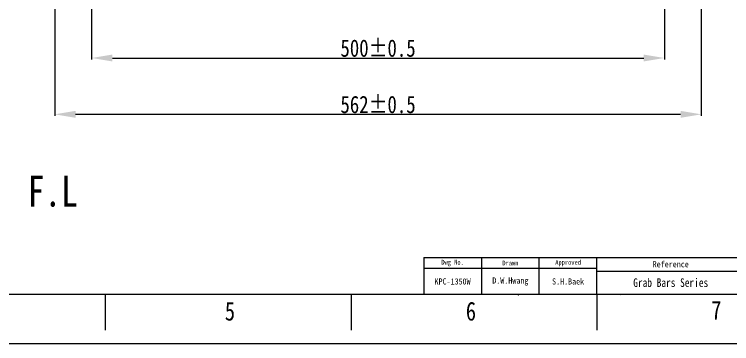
# Model space of a CAD drawing. Header units: inches. Extents: x -1861 to -181, y -5440 to -4252.
# Drawn here: x -1095 to -512, y -5440 to -5172 of the extents above; entities that cross this region are included whole.
import ezdxf

# ---------------------------------------------------------------- set-up
doc = ezdxf.new("R2010")
doc.units = ezdxf.units.IN
doc.header["$LTSCALE"] = 10.89
doc.header["$MEASUREMENT"] = 0
doc.header["$PDMODE"] = 3
doc.header["$PDSIZE"] = 0.3125
doc.layers.get('0').update_dxf_attribs({"linetype": 'CONTINUOUS'})
doc.layers.get('Defpoints').update_dxf_attribs({"linetype": 'CONTINUOUS'})
doc.layers.add('FORM', color=7, linetype='CONTINUOUS')
doc.layers.add('TEXT', color=2, linetype='CONTINUOUS')
doc.styles.get("Standard").update_dxf_attribs({"font": 'txt', "width": 0.8})
doc.dimstyles.get("Standard").update_dxf_attribs({"dimtxt": 1.40625, "dimasz": 1.6875, "dimexe": 0.125, "dimexo": 0.0625, "dimgap": 0.09, "dimtad": 0, "dimtih": 1, "dimtoh": 1, "dimzin": 4, "dimdsep": 46, "dimtxsty": 'Standard', "dimcen": 0.09, "dimadec": 0, "dimazin": 0, "dimtp": 0.01, "dimtm": 0.01, "dimtfac": 1, "dimtofl": 0, "dimtmove": 0, "dimatfit": 3, "dimfxl": 1, "dimtolj": 1, "dimtzin": 4, "dimarcsym": 0})

# ---------------------------------------------------------------- blocks, each defined once
blk = doc.blocks.new('*D15')
at = {"color": 3, "linetype": 'ByBlock', "lineweight": -2, "transparency": 16777216}
for p, q in [((-1032.59, -4995.51), (-1032.59, -5209.15)), ((-566.59, -4995.55), (-566.59, -5209.15)), ((-1015.72, -5207.9), (-583.47, -5207.9))]:
    blk.add_line(p, q, dxfattribs=at)
at = {"color": 3, "transparency": 16777216}
for points in [[(-1015.72, -5205.09), (-1015.72, -5210.71), (-1032.59, -5207.9)], [(-583.47, -5205.09), (-583.47, -5210.71), (-566.59, -5207.9)]]:
    blk.add_solid(points, dxfattribs=at)
at = {"layer": 'Defpoints', "color": 0, "transparency": 16777216}
for p in [(-1032.59, -4985.51), (-566.59, -4985.55), (-566.59, -5207.9)]:
    blk.add_point(p, dxfattribs=at)
at = {"color": 3, "transparency": 16777216, "insert": (-799.59, -5199.97), "char_height": 14.0625, "attachment_point": 5}
blk.add_mtext('\\A1;500%%P0.5', dxfattribs=at)
blk = doc.blocks.new('*D16')
at = {"color": 3, "linetype": 'ByBlock', "lineweight": -2, "transparency": 16777216}
for p, q in [((-1062.59, -4995.51), (-1062.59, -5254.92)), ((-536.59, -4995.55), (-536.59, -5254.92)), ((-1045.72, -5253.67), (-553.47, -5253.67))]:
    blk.add_line(p, q, dxfattribs=at)
at = {"color": 3, "transparency": 16777216}
for points in [[(-1045.72, -5250.85), (-1045.72, -5256.48), (-1062.59, -5253.67)], [(-553.47, -5250.85), (-553.47, -5256.48), (-536.59, -5253.67)]]:
    blk.add_solid(points, dxfattribs=at)
at = {"layer": 'Defpoints', "color": 0, "transparency": 16777216}
for p in [(-1062.59, -4985.51), (-536.59, -4985.55), (-536.59, -5253.67)]:
    blk.add_point(p, dxfattribs=at)
at = {"color": 3, "transparency": 16777216, "insert": (-799.59, -5245.74), "char_height": 14.0625, "attachment_point": 5}
blk.add_mtext('\\A1;562%%P0.5', dxfattribs=at)

msp = doc.modelspace()

# ---------------------------------------------------------------- linework, layer by layer
at = {"linetype": 'Continuous'}
msp.add_line((-221.46, -5400.01), (-1821.46, -5400.01), dxfattribs=at)
at = {"color": 7, "linetype": 'Continuous'}
for p, q in [((-1021.46, -5400.01), (-1021.46, -5429.08)), ((-821.46, -5400.01), (-821.46, -5429.08)), ((-621.46, -5400.01), (-621.46, -5429.08)), ((-1861.46, -5440.01), (-181.46, -5440.01))]:
    msp.add_line(p, q, dxfattribs=at)
for p in [(-685.43, -5400.01), (-602.65, -5400.01)]:
    msp.add_point(p)
at = {"layer": 'FORM'}
for p, q in [((-762.46, -5370.01), (-221.46, -5370.01)), ((-762.46, -5370.01), (-762.46, -5400.01)), ((-715.46, -5370.01), (-715.46, -5400.01)), ((-668.46, -5400.01), (-668.46, -5370.01)), ((-621.46, -5400.01), (-621.46, -5370.01)), ((-621.46, -5379.01), (-762.46, -5379.01)), ((-621.46, -5381.01), (-341.46, -5381.01))]:
    msp.add_line(p, q, dxfattribs=at)
at = {"layer": 'TEXT'}
msp.add_point((-668.46, -5379.01), dxfattribs=at)

# ---------------------------------------------------------------- texts
at = {"insert": (-1064.18, -5316.33), "char_height": 25, "attachment_point": 5}
msp.add_mtext('\\A1;F.L', dxfattribs=at)
at = {"char_height": 15.25, "attachment_point": 5}
for s, insert in [('5', (-920.06, -5413.76)), ('6', (-723.99, -5413.76)), ('7', (-524.33, -5412.85))]:
    msp.add_mtext_dynamic_manual_height_columns(s, width=50, gutter_width=12.5, heights=[0], dxfattribs=dict(at, insert=insert))
at = {"layer": 'TEXT', "attachment_point": 5}
for s, width, insert, char_height in [('Dwg No.', 23.5, (-738.96, -5374.51), 4), ('Drawn', 23.5, (-691.96, -5374.51), 4), ('Approved', 23.5, (-644.96, -5374.51), 4), ('Reference', 60, (-561.46, -5375.51), 5), ('D.W.Hwang', 23.5, (-691.96, -5389.51), 5), ('KPC-1350W', 23.5, (-738.96, -5389.51), 5), ('S.H.Baek', 23.5, (-644.96, -5389.51), 5), ('Grab Bars Series', 110.4201, (-561.46, -5390.51), 7)]:
    msp.add_mtext_dynamic_manual_height_columns(s, width=width, gutter_width=12.5, heights=[0], dxfattribs=dict(at, insert=insert, char_height=char_height))

# ---------------------------------------------------------------- dimensions: what is measured, and where the dimension line sits
for base, p1, p2, text, picture, middle in [((-536.59, -5253.67), (-1062.59, -4985.51), (-536.59, -4985.55), '562%%P0.5', '*D16', (-799.59, -5245.74)), ((-566.59, -5207.9), (-1032.59, -4985.51), (-566.59, -4985.55), '500%%P0.5', '*D15', (-799.59, -5199.97))]:
    dim = msp.add_linear_dim(base=base, p1=p1, p2=p2, text=text, dimstyle='Standard', override={"dimscale": 10, "dimexo": 1, "dimtad": 1, "dimdec": 0, "dimzin": 0, "dimcen": 1.782, "dimclrd": 3, "dimclre": 3, "dimclrt": 3, "dimtp": 0, "dimtm": 0, "dimtdec": 0, "dimtzin": 0, "dimarcsym": 1})
    dim.commit()
    dim.dimension.update_dxf_attribs({"geometry": picture, "text_midpoint": middle})

doc.saveas('drawing.dxf')
